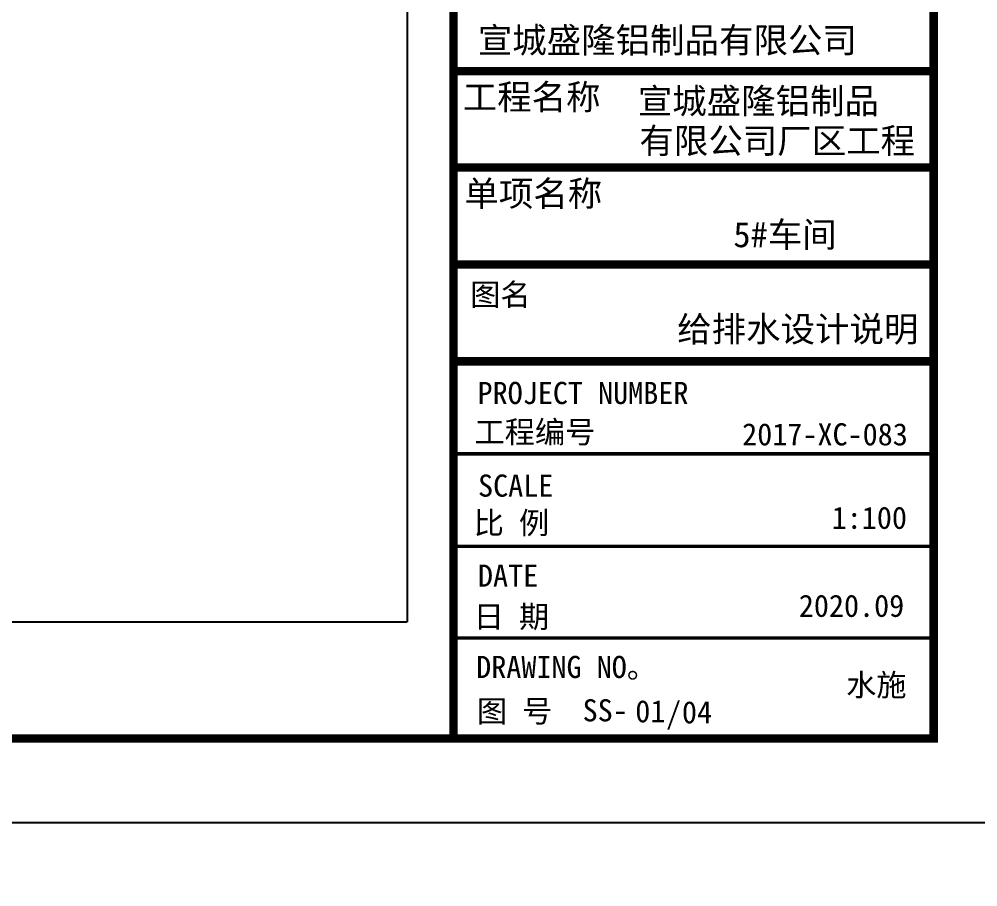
# Model space of a CAD drawing. Extents: x 1169373 to 1354985, y 649019 to 904199.
# Drawn here: x 1283646 to 1295030, y 782659 to 792960 of the extents above; entities that cross this region are included whole.
import ezdxf

# ---------------------------------------------------------------- set-up
doc = ezdxf.new("R2010")
doc.units = 0
doc.header["$LTSCALE"] = 1000
doc.header["$MEASUREMENT"] = 0
for name, color, linetype in [('PUB_TEXT', 7, 'Continuous'), ('PUB_TITLE', 4, 'Continuous'), ('图框', 7, 'Continuous')]:
    doc.layers.add(name, color=color, linetype=linetype)
doc.styles.add('宋体', font='')
doc.styles.add('黑体', font='simhei.ttf')
doc.styles.get('宋体').set_extended_font_data('NSimSun')

msp = doc.modelspace()

# ---------------------------------------------------------------- linework, layer by layer
at = {"color": 0}
for p in [(1288253, 820600), (1238605, 785804)]:
    msp.add_line(p, (1288253, 785804), dxfattribs=at)
for p, q in [((1288805, 792344), (1294405, 792344)), ((1288805, 791198), (1294425, 791198)), ((1288805, 790048), (1294425, 790048))]:
    msp.add_line(p, q)
at = {"color": 3}
msp.add_lwpolyline([(1236105, 783419), (1236105, 825419), (1295505, 825419), (1295505, 783419)], close=True, dxfattribs=at)
at = {"const_width": 100}
msp.add_lwpolyline([(1238605, 784419), (1294505, 784419), (1294505, 824419), (1238605, 824419)], close=True, dxfattribs=at)
at = {"layer": 'PUB_TITLE'}
msp.add_lwpolyline([(1236105, 716219), (1354985, 716219), (1354985, 783419), (1236105, 783419)], close=True, dxfattribs=at)
at = {"layer": '图框', "color": 4}
msp.add_line((1288805, 824419), (1288805, 784419), dxfattribs=at)
at = {"layer": '图框', "color": 0}
msp.add_line((1288805, 788898), (1294505, 788898), dxfattribs=at)
at = {"layer": '图框', "color": 4}
for points, const_width in [([(1288805, 824419), (1288805, 784419)], 98.6), ([(1288805, 792344), (1294485, 792344)], 99.6), ([(1288805, 791198), (1294505, 791198)], 99.6), ([(1288805, 790048), (1294505, 790048)], 99.6), ([(1288805, 788898), (1294505, 788898)], 99.6), ([(1288805, 787800), (1294505, 787800)], 40.3), ([(1288805, 786703), (1294505, 786703)], 40.3), ([(1288805, 785614), (1294505, 785614)], 40.3)]:
    msp.add_lwpolyline(points, dxfattribs=dict(at, const_width=const_width))
at = {"layer": '图框', "color": 4, "const_width": 98.6}
msp.add_lwpolyline([(1288805, 824419), (1294505, 824419), (1294505, 784419), (1288805, 784419)], close=True, dxfattribs=at)
at = {"layer": '图框', "color": 0, "const_width": 40.3}
msp.add_lwpolyline([(1288805, 788898), (1294505, 788898)], dxfattribs=at)

# ---------------------------------------------------------------- texts
at = {"layer": 'PUB_TEXT'}
for s, height, style, p in [('宣城盛隆铝制品有限公司', 300, '宋体', (1289092, 792561)), ('宣城盛隆铝制品', 300, '宋体', (1290992, 791839)), ('有限公司厂区工程', 300, '宋体', (1291011, 791367)), ('5#车间', 300, '黑体', (1292127, 790253)), ('给排水设计说明', 300, '宋体', (1291460, 789131, 0)), ('2017-XC-083', 262.94, '黑体', (1292231, 787900)), ('1:100', 262.9, '黑体', (1293294, 786909)), ('2020.09', 262.9, '黑体', (1292904, 785864)), ('水施', 262.9, '黑体', (1293466, 784924)), ('SS-', 262.9, '黑体', (1290337, 784623)), ('01', 262.9, '黑体', (1290962, 784612)), ('/', 263, '黑体', (1291328, 784590)), ('04', 262.9, '黑体', (1291516, 784600))]:
    msp.add_text(s, height=height, dxfattribs=dict(at, style=style)).set_placement(p)
at = {"layer": '图框', "color": 4, "style": '黑体'}
for s, height, p in [('工程名称', 300, (1288913, 791886)), ('单项名称', 300, (1288933, 790740)), ('图名', 262.9, (1289002, 789558)), ('工程编号', 262.9, (1289053, 787927)), ('SCALE', 262.9, (1289095, 787291)), ('比 例', 262.9, (1289044, 786848)), ('DATE', 262.9, (1289094, 786222)), ('日 期', 262.9, (1289044, 785735)), ('DRAWING NO。', 262.94, (1289073, 785138)), ('图 号', 262.9, (1289082, 784613))]:
    msp.add_text(s, height=height, dxfattribs=at).set_placement(p)
at = {"layer": '图框', "color": 0, "style": '黑体'}
msp.add_text('PROJECT NUMBER', height=262.94, dxfattribs=at).set_placement((1289089, 788391))

doc.saveas('drawing.dxf')
